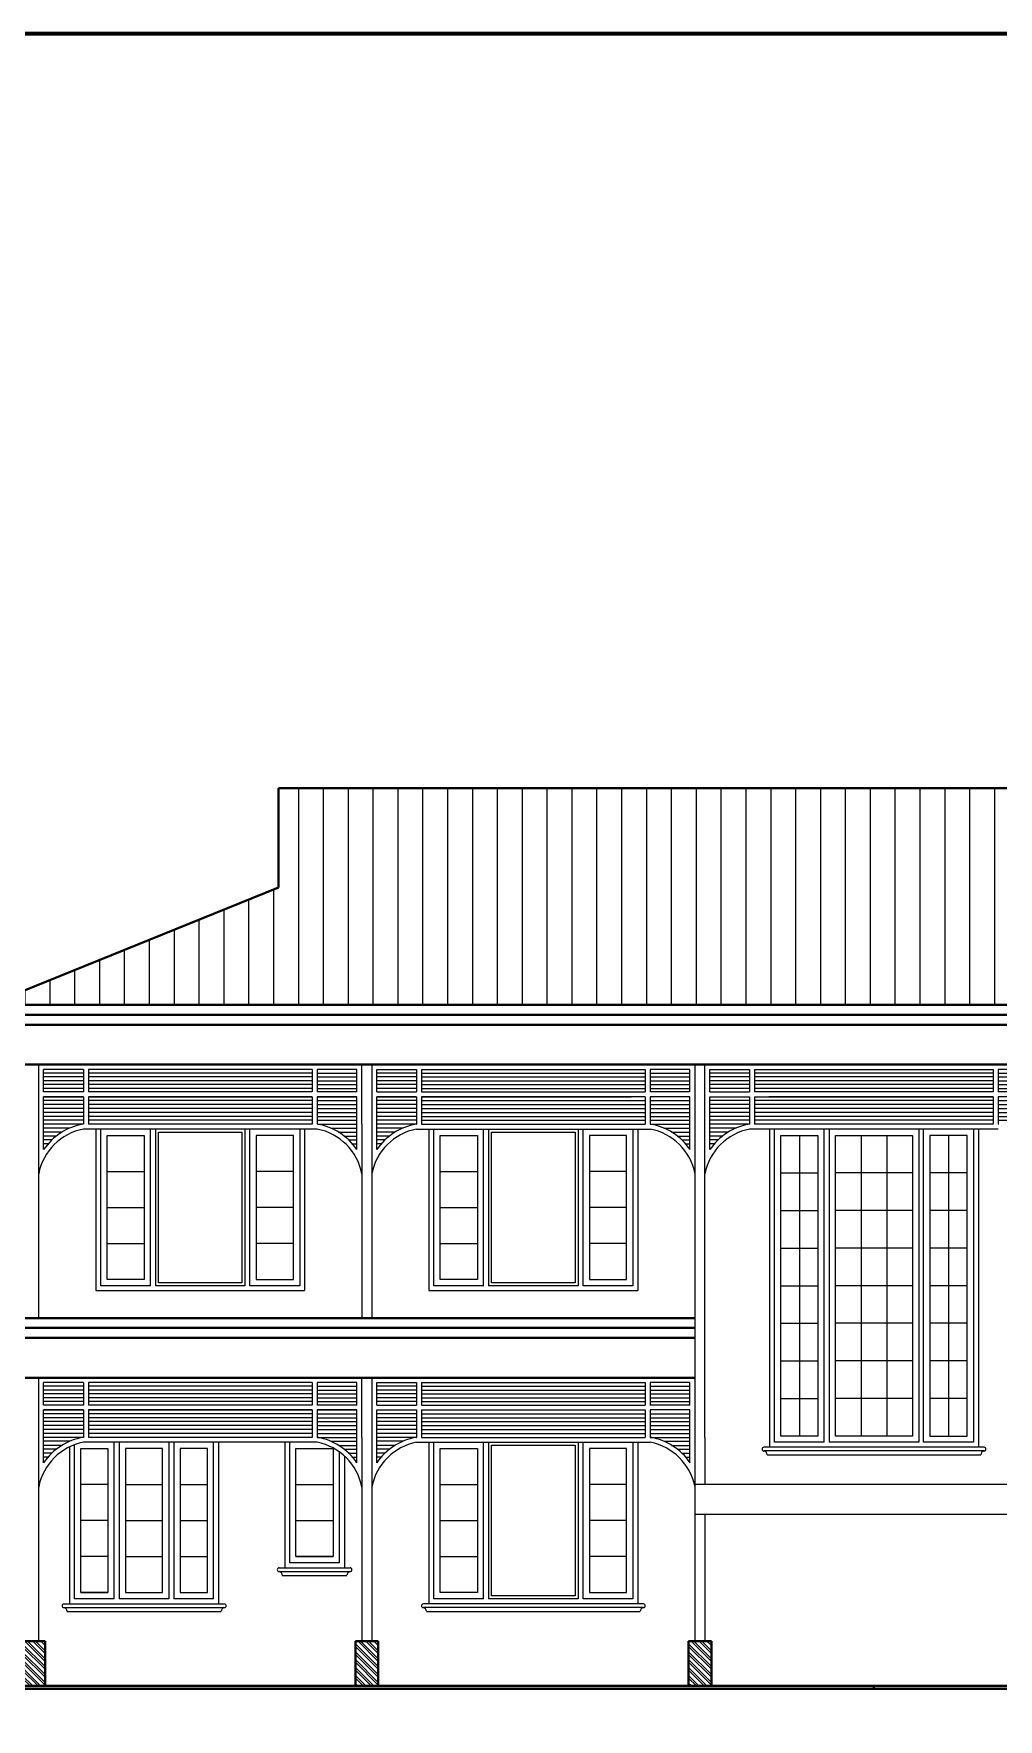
# Model space of a CAD drawing. Header units: inches. Extents: x 1367 to 15762, y 1989 to 8927.
# Drawn here: x 7847.98 to 7857.68, y 2033.35 to 2050.31 of the extents above; entities that cross this region are included whole.
import ezdxf

# ---------------------------------------------------------------- set-up
doc = ezdxf.new("R2010")
doc.units = ezdxf.units.IN
doc.header["$MEASUREMENT"] = 0
for name, color, linetype, lineweight in [('EXIST.', 21, 'Continuous', 20), ('FORM', 2, 'Continuous', 70), ('hatch', 8, 'Continuous', 5), ('proj', 31, 'Continuous', 15), ('wall', 1, 'Continuous', 40), ('win', 60, 'Continuous', 9)]:
    doc.layers.add(name, color=color, linetype=linetype, lineweight=lineweight)

msp = doc.modelspace()

# ---------------------------------------------------------------- hatches: boundary and pattern name
at = {"layer": 'hatch'}
h = msp.add_hatch(dxfattribs=at)
h.set_pattern_fill('ANSI31', color=256, scale=2, angle=45, style=0)
h.set_pattern_definition([(90, (8000.89374, 1923.66628), (-0.25, 6e-17), [])])
h.paths.add_polyline_path([(7865.333, 2040.54), (7862.418, 2041.72), (7862.418, 2042.72), (7850.441, 2042.72), (7850.441, 2041.72), (7847.526, 2040.54)])
h.paths.add_polyline_path([(7843.759, 2039.57), (7843.759, 2038.57), (7840.843, 2037.39), (7847.062, 2037.39), (7847.062, 2039.57)])
h.paths.add_polyline_path([(7872.015, 2037.39), (7869.1, 2038.57), (7869.1, 2039.57), (7865.797, 2039.57), (7865.797, 2039.29), (7865.797, 2037.39)])
h.paths.add_polyline_path([(7865.697, 2039.29), (7865.379, 2039.29, 0.188543), (7865.029, 2039.069), (7865.029, 2037.39), (7865.697, 2037.39)])
h.paths.add_polyline_path([(7847.829, 2039.069, 0.188543), (7847.479, 2039.29), (7847.162, 2039.29), (7847.162, 2037.39), (7847.829, 2037.39)])
at = {"layer": 'proj'}
h = msp.add_hatch(dxfattribs=at)
h.set_pattern_fill('ANSI32', color=256, scale=0.15, style=0)
h.set_pattern_definition([(135, (7825.376606, 1992.325075), (0.039774756, 0.039774756), []), (135, (7825.35009, 1992.325075), (0.039774756, 0.039774756), [])])
h.paths.add_polyline_path([(7848.094, 2033.69), (7847.864, 2033.69), (7847.864, 2034.14), (7848.094, 2034.14)])
h = msp.add_hatch(dxfattribs=at)
h.set_pattern_fill('ANSI32', color=256, scale=0.15, style=0)
h.set_pattern_definition([(135, (7828.726606, 1992.325075), (0.039774756, 0.039774756), []), (135, (7828.70009, 1992.325075), (0.039774756, 0.039774756), [])])
h.paths.add_polyline_path([(7851.444, 2033.69), (7851.214, 2033.69), (7851.214, 2034.14), (7851.444, 2034.14)])
h = msp.add_hatch(dxfattribs=at)
h.set_pattern_fill('ANSI32', color=256, scale=0.15, style=0)
h.set_pattern_definition([(135, (7832.076606, 1992.325075), (0.039774756, 0.039774756), []), (135, (7832.05009, 1992.325075), (0.039774756, 0.039774756), [])])
h.paths.add_polyline_path([(7854.794, 2033.69), (7854.564, 2033.69), (7854.564, 2034.14), (7854.794, 2034.14)])
at = {"layer": 'wall'}
for points in [[(7856.429, 2033.69), (7840.229, 2033.69), (7840.229, 2033.66), (7856.429, 2033.66)], [(7856.429, 2033.69), (7872.629, 2033.69), (7872.629, 2033.66), (7856.429, 2033.66)]]:
    msp.add_hatch(color=256, dxfattribs=at).paths.add_polyline_path(points)

# ---------------------------------------------------------------- linework, layer by layer
at = {"layer": 'EXIST.'}
for p, q in [((7848.029, 2039.94), (7848.029, 2037.39)), ((7848.479, 2039.89), (7848.079, 2039.89)), ((7848.079, 2039.665), (7848.079, 2039.89)), ((7848.479, 2039.89), (7848.479, 2039.665)), ((7848.529, 2039.89), (7848.529, 2039.665)), ((7850.779, 2039.89), (7848.529, 2039.89)), ((7850.779, 2039.89), (7850.779, 2039.665)), ((7851.229, 2039.89), (7850.829, 2039.89)), ((7850.829, 2039.89), (7850.829, 2039.665)), ((7851.229, 2039.665), (7851.229, 2039.89)), ((7851.279, 2039.34), (7851.279, 2039.94)), ((7851.379, 2039.94), (7851.379, 2037.39)), ((7851.429, 2039.89), (7851.829, 2039.89)), ((7851.429, 2039.665), (7851.429, 2039.89)), ((7851.829, 2039.89), (7851.829, 2039.665)), ((7851.879, 2039.89), (7854.129, 2039.89)), ((7851.879, 2039.89), (7851.879, 2039.665)), ((7854.129, 2039.89), (7854.129, 2039.665)), ((7854.579, 2039.89), (7854.179, 2039.89)), ((7854.179, 2039.89), (7854.179, 2039.665)), ((7854.579, 2039.665), (7854.579, 2039.89)), ((7854.629, 2039.94), (7854.629, 2034.14)), ((7854.729, 2036.19), (7854.729, 2039.94)), ((7854.779, 2039.665), (7854.779, 2039.89)), ((7854.779, 2039.89), (7855.179, 2039.89)), ((7855.179, 2039.89), (7855.179, 2039.665)), ((7855.229, 2039.89), (7857.629, 2039.89)), ((7855.229, 2039.89), (7855.229, 2039.665)), ((7857.629, 2039.89), (7857.629, 2039.665)), ((7857.679, 2039.89), (7857.679, 2039.665)), ((7858.079, 2039.89), (7857.679, 2039.89)), ((7848.479, 2039.665), (7848.079, 2039.665)), ((7848.079, 2039.085), (7848.079, 2039.615)), ((7848.079, 2039.615), (7848.479, 2039.615)), ((7848.479, 2039.615), (7848.079, 2039.615)), ((7848.479, 2039.615), (7848.079, 2039.615)), ((7848.479, 2039.615), (7848.479, 2039.34)), ((7850.779, 2039.665), (7848.529, 2039.665)), ((7848.529, 2039.615), (7848.529, 2039.34)), ((7850.779, 2039.615), (7848.529, 2039.615)), ((7850.779, 2039.615), (7848.529, 2039.615)), ((7848.529, 2039.615), (7850.779, 2039.615)), ((7850.779, 2039.615), (7850.779, 2039.34)), ((7851.229, 2039.665), (7850.829, 2039.665)), ((7851.229, 2039.615), (7850.829, 2039.615)), ((7851.229, 2039.615), (7850.829, 2039.615)), ((7850.829, 2039.615), (7850.829, 2039.34)), ((7850.829, 2039.615), (7851.229, 2039.615)), ((7851.229, 2039.085), (7851.229, 2039.615)), ((7851.429, 2039.665), (7851.829, 2039.665)), ((7851.829, 2039.615), (7851.429, 2039.615)), ((7851.429, 2039.615), (7851.829, 2039.615)), ((7851.429, 2039.615), (7851.829, 2039.615)), ((7851.429, 2039.085), (7851.429, 2039.615)), ((7851.829, 2039.615), (7851.829, 2039.34)), ((7851.879, 2039.665), (7854.129, 2039.665)), ((7854.129, 2039.615), (7851.879, 2039.615)), ((7851.879, 2039.615), (7853.986, 2039.615)), ((7851.879, 2039.615), (7853.986, 2039.615)), ((7851.879, 2039.615), (7851.879, 2039.34)), ((7854.129, 2039.615), (7854.129, 2039.34)), ((7854.579, 2039.665), (7854.179, 2039.665)), ((7854.579, 2039.615), (7854.179, 2039.615)), ((7854.179, 2039.615), (7854.179, 2039.34)), ((7854.579, 2039.085), (7854.579, 2039.615)), ((7854.779, 2039.665), (7855.179, 2039.665)), ((7854.779, 2039.615), (7855.179, 2039.615)), ((7854.779, 2039.085), (7854.779, 2039.615)), ((7855.179, 2039.615), (7855.179, 2039.34)), ((7857.629, 2039.665), (7855.229, 2039.665)), ((7855.229, 2039.615), (7855.229, 2039.34)), ((7855.229, 2039.615), (7857.629, 2039.615)), ((7857.629, 2039.615), (7855.373, 2039.615)), ((7857.629, 2039.615), (7855.373, 2039.615)), ((7857.629, 2039.615), (7857.629, 2039.34)), ((7858.079, 2039.665), (7857.679, 2039.665)), ((7857.679, 2039.615), (7857.679, 2039.34)), ((7858.079, 2039.615), (7857.679, 2039.615)), ((7848.479, 2039.34), (7848.475, 2039.34)), ((7850.829, 2039.29), (7848.479, 2039.29)), ((7850.779, 2039.34), (7848.529, 2039.34)), ((7850.834, 2039.34), (7850.829, 2039.34)), ((7851.279, 2039.34), (7851.279, 2037.39)), ((7851.825, 2039.34), (7851.829, 2039.34)), ((7851.829, 2039.29), (7854.179, 2039.29)), ((7851.879, 2039.34), (7854.129, 2039.34)), ((7854.184, 2039.34), (7854.179, 2039.34)), ((7855.175, 2039.34), (7855.179, 2039.34)), ((7857.679, 2039.29), (7855.179, 2039.29)), ((7857.629, 2039.34), (7855.229, 2039.34)), ((7857.684, 2039.34), (7857.679, 2039.34)), ((7848.029, 2036.79), (7848.029, 2034.14)), ((7848.479, 2036.74), (7848.079, 2036.74)), ((7848.079, 2036.515), (7848.079, 2036.74)), ((7848.479, 2036.74), (7848.479, 2036.515)), ((7850.779, 2036.74), (7848.529, 2036.74)), ((7848.529, 2036.74), (7848.529, 2036.515)), ((7850.779, 2036.74), (7850.779, 2036.515)), ((7850.829, 2036.74), (7850.829, 2036.515)), ((7851.229, 2036.74), (7850.829, 2036.74)), ((7851.229, 2036.515), (7851.229, 2036.74)), ((7851.279, 2036.19), (7851.279, 2036.79)), ((7851.379, 2036.79), (7851.379, 2034.14)), ((7851.429, 2036.74), (7851.829, 2036.74)), ((7851.429, 2036.515), (7851.429, 2036.74)), ((7851.829, 2036.74), (7851.829, 2036.515)), ((7851.879, 2036.74), (7851.879, 2036.515)), ((7851.879, 2036.74), (7854.129, 2036.74)), ((7854.129, 2036.74), (7854.129, 2036.515)), ((7854.179, 2036.74), (7854.179, 2036.515)), ((7854.579, 2036.74), (7854.179, 2036.74)), ((7854.579, 2036.515), (7854.579, 2036.74)), ((7848.479, 2036.515), (7848.079, 2036.515)), ((7850.779, 2036.515), (7848.529, 2036.515)), ((7851.229, 2036.515), (7850.829, 2036.515)), ((7851.429, 2036.515), (7851.829, 2036.515)), ((7851.879, 2036.515), (7854.129, 2036.515)), ((7854.579, 2036.515), (7854.179, 2036.515)), ((7848.479, 2036.465), (7848.079, 2036.465)), ((7848.479, 2036.465), (7848.079, 2036.465)), ((7848.079, 2036.465), (7848.479, 2036.465)), ((7848.079, 2035.935), (7848.079, 2036.465)), ((7848.479, 2036.465), (7848.479, 2036.19)), ((7848.529, 2036.465), (7850.779, 2036.465)), ((7848.529, 2036.465), (7848.529, 2036.19)), ((7850.779, 2036.465), (7848.529, 2036.465)), ((7850.779, 2036.465), (7848.529, 2036.465)), ((7850.779, 2036.465), (7850.779, 2036.19)), ((7850.829, 2036.465), (7851.229, 2036.465)), ((7850.829, 2036.465), (7850.829, 2036.19)), ((7851.229, 2036.465), (7850.829, 2036.465)), ((7851.229, 2036.465), (7850.829, 2036.465)), ((7851.229, 2035.935), (7851.229, 2036.465)), ((7851.429, 2035.935), (7851.429, 2036.465)), ((7851.429, 2036.465), (7851.829, 2036.465)), ((7851.829, 2036.465), (7851.829, 2036.19)), ((7851.879, 2036.465), (7851.879, 2036.19)), ((7851.879, 2036.465), (7854.129, 2036.465)), ((7854.129, 2036.465), (7854.129, 2036.19)), ((7854.179, 2036.465), (7854.179, 2036.19)), ((7854.579, 2036.465), (7854.179, 2036.465)), ((7854.579, 2035.935), (7854.579, 2036.465)), ((7848.479, 2036.19), (7848.475, 2036.19)), ((7850.779, 2036.19), (7848.529, 2036.19)), ((7850.834, 2036.19), (7850.829, 2036.19)), ((7851.279, 2036.19), (7851.279, 2034.14)), ((7851.825, 2036.19), (7851.829, 2036.19)), ((7851.879, 2036.19), (7854.129, 2036.19)), ((7854.184, 2036.19), (7854.179, 2036.19)), ((7854.729, 2036.19), (7854.729, 2035.715)), ((7850.829, 2036.14), (7848.479, 2036.14)), ((7851.829, 2036.14), (7854.179, 2036.14)), ((7857.536, 2036.09), (7855.323, 2036.09)), ((7857.536, 2036.053), (7855.323, 2036.053)), ((7855.354, 2036.015), (7857.504, 2036.015)), ((7858.229, 2035.715), (7854.629, 2035.715)), ((7858.229, 2035.415), (7854.629, 2035.415)), ((7854.729, 2035.415), (7854.729, 2034.14)), ((7850.448, 2034.877), (7851.161, 2034.877)), ((7850.448, 2034.84), (7851.161, 2034.84)), ((7850.479, 2034.802), (7851.129, 2034.802)), ((7848.283, 2034.515), (7849.896, 2034.515)), ((7848.283, 2034.478), (7849.896, 2034.478)), ((7854.111, 2034.515), (7851.898, 2034.515)), ((7854.111, 2034.478), (7851.898, 2034.478)), ((7848.314, 2034.44), (7849.864, 2034.44)), ((7851.929, 2034.44), (7854.079, 2034.44))]:
    msp.add_line(p, q, dxfattribs=at)
for centre, radius, start, end in [((7848.588, 2038.732), 0.569, 100.985, 169.015), ((7848.588, 2038.732), 0.619, 100.5306, 145.241), ((7850.721, 2038.732), 0.569, 10.985, 79.015), ((7850.721, 2038.732), 0.619, 34.759, 79.4694), ((7851.938, 2038.732), 0.569, 100.985, 169.015), ((7851.938, 2038.732), 0.619, 100.5306, 145.241), ((7854.071, 2038.732), 0.569, 10.985, 79.015), ((7854.071, 2038.732), 0.619, 34.759, 79.4694), ((7855.288, 2038.732), 0.569, 100.985, 169.015), ((7855.288, 2038.732), 0.619, 100.5306, 145.241), ((7848.588, 2035.582), 0.619, 100.5306, 145.241), ((7850.721, 2035.582), 0.619, 34.759, 79.4694), ((7851.938, 2035.582), 0.619, 100.5306, 145.241), ((7854.071, 2035.582), 0.619, 34.759, 79.4694), ((7848.588, 2035.582), 0.569, 100.985, 169.015), ((7850.721, 2035.582), 0.569, 10.985, 79.015), ((7851.938, 2035.582), 0.569, 100.985, 169.015), ((7854.071, 2035.582), 0.569, 10.985, 79.015), ((7855.323, 2036.071), 0.0188, 90, 270), ((7855.317, 2036.016), 0.0373, 358.9907, 80.6204), ((7857.542, 2036.016), 0.0373, 99.3796, 181.0093), ((7857.536, 2036.071), 0.0188, 270, 90), ((7850.448, 2034.859), 0.0188, 90, 270), ((7850.442, 2034.803), 0.0373, 358.9907, 80.6204), ((7851.167, 2034.803), 0.0373, 99.3796, 181.0093), ((7851.161, 2034.859), 0.0188, 270, 90), ((7848.283, 2034.496), 0.0188, 90, 270), ((7848.277, 2034.441), 0.0373, 358.9907, 80.6204), ((7849.902, 2034.441), 0.0373, 99.3796, 181.0093), ((7849.896, 2034.496), 0.0188, 270, 90), ((7851.898, 2034.496), 0.0188, 90, 270), ((7851.892, 2034.441), 0.0373, 358.9907, 80.6204), ((7854.117, 2034.441), 0.0373, 99.3796, 181.0093), ((7854.111, 2034.496), 0.0188, 270, 90)]:
    msp.add_arc(centre, radius, start, end, dxfattribs=at)
at = {"layer": 'FORM'}
msp.add_lwpolyline([(7797.224, 2050.306), (7797.224, 1988.685), (7890.768, 1988.685), (7890.768, 2050.306)], close=True, dxfattribs=at)
at = {"layer": 'hatch'}
for p, q in [((7848.479, 2039.853), (7848.079, 2039.853)), ((7848.479, 2039.815), (7848.079, 2039.815)), ((7848.479, 2039.776), (7848.079, 2039.776)), ((7848.479, 2039.737), (7848.079, 2039.737)), ((7850.779, 2039.853), (7848.529, 2039.853)), ((7850.779, 2039.815), (7848.529, 2039.815)), ((7850.779, 2039.776), (7848.529, 2039.776)), ((7850.779, 2039.737), (7848.529, 2039.737)), ((7850.829, 2039.853), (7851.229, 2039.853)), ((7850.829, 2039.815), (7851.229, 2039.815)), ((7850.829, 2039.776), (7851.229, 2039.776)), ((7850.829, 2039.737), (7851.229, 2039.737)), ((7851.829, 2039.853), (7851.429, 2039.853)), ((7851.829, 2039.815), (7851.429, 2039.815)), ((7851.829, 2039.776), (7851.429, 2039.776)), ((7851.829, 2039.737), (7851.429, 2039.737)), ((7851.879, 2039.853), (7854.129, 2039.853)), ((7851.879, 2039.815), (7854.129, 2039.815)), ((7851.879, 2039.776), (7854.129, 2039.776)), ((7851.879, 2039.737), (7854.129, 2039.737)), ((7854.179, 2039.853), (7854.579, 2039.853)), ((7854.179, 2039.815), (7854.579, 2039.815)), ((7854.179, 2039.776), (7854.579, 2039.776)), ((7854.179, 2039.737), (7854.579, 2039.737)), ((7855.179, 2039.853), (7854.779, 2039.853)), ((7855.179, 2039.815), (7854.779, 2039.815)), ((7855.179, 2039.776), (7854.779, 2039.776)), ((7855.179, 2039.737), (7854.779, 2039.737)), ((7857.629, 2039.853), (7855.229, 2039.853)), ((7857.629, 2039.815), (7855.229, 2039.815)), ((7857.629, 2039.776), (7855.229, 2039.776)), ((7857.629, 2039.737), (7855.229, 2039.737)), ((7857.679, 2039.853), (7858.079, 2039.853)), ((7857.679, 2039.815), (7858.079, 2039.815)), ((7857.679, 2039.776), (7858.079, 2039.776)), ((7857.679, 2039.737), (7858.079, 2039.737)), ((7848.479, 2039.699), (7848.079, 2039.699)), ((7848.479, 2039.576), (7848.079, 2039.576)), ((7850.779, 2039.699), (7848.529, 2039.699)), ((7850.779, 2039.576), (7848.529, 2039.576)), ((7850.829, 2039.699), (7851.229, 2039.699)), ((7850.829, 2039.576), (7851.229, 2039.576)), ((7851.829, 2039.699), (7851.429, 2039.699)), ((7851.829, 2039.576), (7851.429, 2039.576)), ((7851.879, 2039.699), (7854.129, 2039.699)), ((7851.879, 2039.576), (7854.129, 2039.576)), ((7854.179, 2039.699), (7854.579, 2039.699)), ((7854.179, 2039.576), (7854.579, 2039.576)), ((7855.179, 2039.699), (7854.779, 2039.699)), ((7855.179, 2039.576), (7854.779, 2039.576)), ((7857.629, 2039.699), (7855.229, 2039.699)), ((7857.629, 2039.576), (7855.229, 2039.576)), ((7857.679, 2039.699), (7858.079, 2039.699)), ((7857.679, 2039.576), (7858.079, 2039.576)), ((7848.479, 2039.537), (7848.079, 2039.537)), ((7848.479, 2039.498), (7848.079, 2039.498)), ((7848.479, 2039.458), (7848.079, 2039.458)), ((7848.479, 2039.418), (7848.079, 2039.418)), ((7850.779, 2039.537), (7848.529, 2039.537)), ((7850.779, 2039.498), (7848.529, 2039.498)), ((7850.779, 2039.458), (7848.529, 2039.458)), ((7850.779, 2039.418), (7848.529, 2039.418)), ((7850.829, 2039.537), (7851.229, 2039.537)), ((7850.829, 2039.498), (7851.229, 2039.498)), ((7850.829, 2039.458), (7851.229, 2039.458)), ((7850.829, 2039.418), (7851.229, 2039.418)), ((7851.829, 2039.537), (7851.429, 2039.537)), ((7851.829, 2039.498), (7851.429, 2039.498)), ((7851.829, 2039.458), (7851.429, 2039.458)), ((7851.829, 2039.418), (7851.429, 2039.418)), ((7851.879, 2039.537), (7854.129, 2039.537)), ((7851.879, 2039.498), (7854.129, 2039.498)), ((7851.879, 2039.458), (7854.129, 2039.458)), ((7851.879, 2039.418), (7854.129, 2039.418)), ((7854.179, 2039.537), (7854.579, 2039.537)), ((7854.179, 2039.498), (7854.579, 2039.498)), ((7854.179, 2039.458), (7854.579, 2039.458)), ((7854.179, 2039.418), (7854.579, 2039.418)), ((7855.179, 2039.537), (7854.779, 2039.537)), ((7855.179, 2039.498), (7854.779, 2039.498)), ((7855.179, 2039.458), (7854.779, 2039.458)), ((7855.179, 2039.418), (7854.779, 2039.418)), ((7857.629, 2039.537), (7855.229, 2039.537)), ((7857.629, 2039.498), (7855.229, 2039.498)), ((7857.629, 2039.458), (7855.229, 2039.458)), ((7857.629, 2039.418), (7855.229, 2039.418)), ((7857.679, 2039.537), (7858.079, 2039.537)), ((7857.679, 2039.498), (7858.079, 2039.498)), ((7857.679, 2039.458), (7858.079, 2039.458)), ((7857.679, 2039.418), (7858.079, 2039.418)), ((7848.479, 2039.379), (7848.079, 2039.379)), ((7848.473, 2039.34), (7848.079, 2039.34)), ((7848.342, 2039.3), (7848.079, 2039.3)), ((7848.264, 2039.259), (7848.079, 2039.259)), ((7848.208, 2039.22), (7848.079, 2039.22)), ((7850.779, 2039.379), (7848.529, 2039.379)), ((7850.829, 2039.379), (7851.229, 2039.379)), ((7850.836, 2039.34), (7851.229, 2039.34)), ((7850.966, 2039.3), (7851.229, 2039.3)), ((7851.044, 2039.259), (7851.229, 2039.259)), ((7851.101, 2039.22), (7851.229, 2039.22)), ((7851.829, 2039.379), (7851.429, 2039.379)), ((7851.829, 2039.34), (7851.429, 2039.34)), ((7851.692, 2039.3), (7851.429, 2039.3)), ((7851.614, 2039.259), (7851.429, 2039.259)), ((7851.558, 2039.22), (7851.429, 2039.22)), ((7851.879, 2039.379), (7854.129, 2039.379)), ((7854.179, 2039.379), (7854.579, 2039.379)), ((7854.179, 2039.34), (7854.579, 2039.34)), ((7854.316, 2039.3), (7854.579, 2039.3)), ((7854.394, 2039.259), (7854.579, 2039.259)), ((7854.451, 2039.22), (7854.579, 2039.22)), ((7855.179, 2039.379), (7854.779, 2039.379)), ((7855.179, 2039.34), (7854.779, 2039.34)), ((7855.042, 2039.3), (7854.779, 2039.3)), ((7854.964, 2039.259), (7854.779, 2039.259)), ((7854.908, 2039.22), (7854.779, 2039.22)), ((7857.629, 2039.379), (7855.229, 2039.379)), ((7855.679, 2039.227), (7855.679, 2036.203)), ((7856.3, 2039.227), (7856.3, 2036.203)), ((7856.558, 2039.227), (7856.558, 2036.203)), ((7857.179, 2039.227), (7857.179, 2036.203)), ((7857.679, 2039.379), (7858.079, 2039.379)), ((7848.163, 2039.181), (7848.079, 2039.181)), ((7848.125, 2039.142), (7848.079, 2039.142)), ((7851.146, 2039.181), (7851.229, 2039.181)), ((7851.184, 2039.142), (7851.229, 2039.142)), ((7851.513, 2039.181), (7851.429, 2039.181)), ((7851.475, 2039.142), (7851.429, 2039.142)), ((7854.496, 2039.181), (7854.579, 2039.181)), ((7854.534, 2039.142), (7854.579, 2039.142)), ((7854.863, 2039.181), (7854.779, 2039.181)), ((7854.825, 2039.142), (7854.779, 2039.142)), ((7848.717, 2038.865), (7849.091, 2038.865)), ((7850.591, 2038.865), (7850.217, 2038.865)), ((7852.067, 2038.865), (7852.441, 2038.865)), ((7853.941, 2038.865), (7853.567, 2038.865)), ((7855.492, 2038.849), (7855.866, 2038.849)), ((7856.816, 2038.849), (7856.042, 2038.849)), ((7857.366, 2038.849), (7856.992, 2038.849)), ((7848.717, 2038.503), (7849.091, 2038.503)), ((7850.591, 2038.503), (7850.217, 2038.503)), ((7852.067, 2038.503), (7852.441, 2038.503)), ((7853.941, 2038.503), (7853.567, 2038.503)), ((7855.492, 2038.471), (7855.866, 2038.471)), ((7856.816, 2038.471), (7856.042, 2038.471)), ((7857.366, 2038.471), (7856.992, 2038.471)), ((7848.717, 2038.14), (7849.091, 2038.14)), ((7850.591, 2038.14), (7850.217, 2038.14)), ((7852.067, 2038.14), (7852.441, 2038.14)), ((7853.941, 2038.14), (7853.567, 2038.14)), ((7855.492, 2038.093), (7855.866, 2038.093)), ((7856.816, 2038.093), (7856.042, 2038.093)), ((7857.366, 2038.093), (7856.992, 2038.093)), ((7855.492, 2037.715), (7855.866, 2037.715)), ((7856.816, 2037.715), (7856.042, 2037.715)), ((7857.366, 2037.715), (7856.992, 2037.715)), ((7855.492, 2037.337), (7855.866, 2037.337)), ((7856.816, 2037.337), (7856.042, 2037.337)), ((7857.366, 2037.337), (7856.992, 2037.337)), ((7855.492, 2036.959), (7855.866, 2036.959)), ((7856.816, 2036.959), (7856.042, 2036.959)), ((7857.366, 2036.959), (7856.992, 2036.959)), ((7848.479, 2036.703), (7848.079, 2036.703)), ((7850.779, 2036.703), (7848.529, 2036.703)), ((7850.829, 2036.703), (7851.229, 2036.703)), ((7851.829, 2036.703), (7851.429, 2036.703)), ((7851.879, 2036.703), (7854.129, 2036.703)), ((7854.179, 2036.703), (7854.579, 2036.703)), ((7848.479, 2036.665), (7848.079, 2036.665)), ((7848.479, 2036.626), (7848.079, 2036.626)), ((7848.479, 2036.587), (7848.079, 2036.587)), ((7848.479, 2036.549), (7848.079, 2036.549)), ((7850.779, 2036.665), (7848.529, 2036.665)), ((7850.779, 2036.626), (7848.529, 2036.626)), ((7850.779, 2036.587), (7848.529, 2036.587)), ((7850.779, 2036.549), (7848.529, 2036.549)), ((7850.829, 2036.665), (7851.229, 2036.665)), ((7850.829, 2036.626), (7851.229, 2036.626)), ((7850.829, 2036.587), (7851.229, 2036.587)), ((7850.829, 2036.549), (7851.229, 2036.549)), ((7851.829, 2036.665), (7851.429, 2036.665)), ((7851.829, 2036.626), (7851.429, 2036.626)), ((7851.829, 2036.587), (7851.429, 2036.587)), ((7851.829, 2036.549), (7851.429, 2036.549)), ((7851.879, 2036.665), (7854.129, 2036.665)), ((7851.879, 2036.626), (7854.129, 2036.626)), ((7851.879, 2036.587), (7854.129, 2036.587)), ((7851.879, 2036.549), (7854.129, 2036.549)), ((7854.179, 2036.665), (7854.579, 2036.665)), ((7854.179, 2036.626), (7854.579, 2036.626)), ((7854.179, 2036.587), (7854.579, 2036.587)), ((7854.179, 2036.549), (7854.579, 2036.549)), ((7855.492, 2036.581), (7855.866, 2036.581)), ((7856.816, 2036.581), (7856.042, 2036.581)), ((7857.366, 2036.581), (7856.992, 2036.581)), ((7848.479, 2036.426), (7848.079, 2036.426)), ((7848.479, 2036.387), (7848.079, 2036.387)), ((7848.479, 2036.348), (7848.079, 2036.348)), ((7850.779, 2036.426), (7848.529, 2036.426)), ((7850.779, 2036.387), (7848.529, 2036.387)), ((7850.779, 2036.348), (7848.529, 2036.348)), ((7850.829, 2036.426), (7851.229, 2036.426)), ((7850.829, 2036.387), (7851.229, 2036.387)), ((7850.829, 2036.348), (7851.229, 2036.348)), ((7851.829, 2036.426), (7851.429, 2036.426)), ((7851.829, 2036.387), (7851.429, 2036.387)), ((7851.829, 2036.348), (7851.429, 2036.348)), ((7851.879, 2036.426), (7854.129, 2036.426)), ((7851.879, 2036.387), (7854.129, 2036.387)), ((7851.879, 2036.348), (7854.129, 2036.348)), ((7854.179, 2036.426), (7854.579, 2036.426)), ((7854.179, 2036.387), (7854.579, 2036.387)), ((7854.179, 2036.348), (7854.579, 2036.348)), ((7848.479, 2036.308), (7848.079, 2036.308)), ((7848.479, 2036.268), (7848.079, 2036.268)), ((7848.479, 2036.229), (7848.079, 2036.229)), ((7848.473, 2036.19), (7848.079, 2036.19)), ((7850.779, 2036.308), (7848.529, 2036.308)), ((7850.779, 2036.268), (7848.529, 2036.268)), ((7850.779, 2036.229), (7848.529, 2036.229)), ((7850.829, 2036.308), (7851.229, 2036.308)), ((7850.829, 2036.268), (7851.229, 2036.268)), ((7850.829, 2036.229), (7851.229, 2036.229)), ((7850.829, 2036.19), (7851.229, 2036.19)), ((7851.829, 2036.308), (7851.429, 2036.308)), ((7851.829, 2036.268), (7851.429, 2036.268)), ((7851.829, 2036.229), (7851.429, 2036.229)), ((7851.829, 2036.19), (7851.429, 2036.19)), ((7851.879, 2036.308), (7854.129, 2036.308)), ((7851.879, 2036.268), (7854.129, 2036.268)), ((7851.879, 2036.229), (7854.129, 2036.229)), ((7854.179, 2036.308), (7854.579, 2036.308)), ((7854.179, 2036.268), (7854.579, 2036.268)), ((7854.179, 2036.229), (7854.579, 2036.229)), ((7854.179, 2036.19), (7854.579, 2036.19)), ((7848.342, 2036.15), (7848.079, 2036.15)), ((7848.264, 2036.109), (7848.079, 2036.109)), ((7848.208, 2036.07), (7848.079, 2036.07)), ((7848.163, 2036.031), (7848.079, 2036.031)), ((7848.125, 2035.992), (7848.079, 2035.992)), ((7850.966, 2036.15), (7851.229, 2036.15)), ((7851.044, 2036.109), (7851.229, 2036.109)), ((7851.101, 2036.07), (7851.229, 2036.07)), ((7851.146, 2036.031), (7851.229, 2036.031)), ((7851.184, 2035.992), (7851.229, 2035.992)), ((7851.692, 2036.15), (7851.429, 2036.15)), ((7851.614, 2036.109), (7851.429, 2036.109)), ((7851.558, 2036.07), (7851.429, 2036.07)), ((7851.513, 2036.031), (7851.429, 2036.031)), ((7851.475, 2035.992), (7851.429, 2035.992)), ((7854.316, 2036.15), (7854.579, 2036.15)), ((7854.394, 2036.109), (7854.579, 2036.109)), ((7854.451, 2036.07), (7854.579, 2036.07)), ((7854.496, 2036.031), (7854.579, 2036.031)), ((7854.534, 2035.992), (7854.579, 2035.992)), ((7848.726, 2035.715), (7848.452, 2035.715)), ((7848.902, 2035.715), (7849.276, 2035.715)), ((7849.452, 2035.715), (7849.726, 2035.715)), ((7850.617, 2035.715), (7850.991, 2035.715)), ((7852.067, 2035.715), (7852.441, 2035.715)), ((7853.941, 2035.715), (7853.567, 2035.715)), ((7848.726, 2035.353), (7848.452, 2035.353)), ((7848.902, 2035.353), (7849.276, 2035.353)), ((7849.452, 2035.353), (7849.726, 2035.353)), ((7850.617, 2035.353), (7850.991, 2035.353)), ((7852.067, 2035.353), (7852.441, 2035.353)), ((7853.941, 2035.353), (7853.567, 2035.353)), ((7848.726, 2034.99), (7848.452, 2034.99)), ((7848.902, 2034.99), (7849.276, 2034.99)), ((7849.452, 2034.99), (7849.726, 2034.99)), ((7850.617, 2034.99), (7850.991, 2034.99)), ((7852.067, 2034.99), (7852.441, 2034.99)), ((7853.941, 2034.99), (7853.567, 2034.99)), ((7848.452, 2034.628), (7848.726, 2034.628))]:
    msp.add_line(p, q, dxfattribs=at)
for points in [[(7848.717, 2039.227), (7849.091, 2039.227), (7849.091, 2037.778), (7848.717, 2037.778)], [(7849.234, 2039.26), (7850.074, 2039.26), (7850.074, 2037.745), (7849.234, 2037.745)], [(7850.591, 2039.227), (7850.217, 2039.227), (7850.217, 2037.778), (7850.591, 2037.778)], [(7852.067, 2039.227), (7852.441, 2039.227), (7852.441, 2037.778), (7852.067, 2037.778)], [(7852.584, 2039.26), (7853.424, 2039.26), (7853.424, 2037.745), (7852.584, 2037.745)], [(7853.941, 2039.227), (7853.567, 2039.227), (7853.567, 2037.778), (7853.941, 2037.778)], [(7855.492, 2039.227), (7855.866, 2039.227), (7855.866, 2036.203), (7855.492, 2036.203)], [(7856.042, 2039.227), (7856.816, 2039.227), (7856.816, 2036.203), (7856.042, 2036.203)], [(7857.366, 2039.227), (7856.992, 2039.227), (7856.992, 2036.203), (7857.366, 2036.203)], [(7848.452, 2036.077), (7848.726, 2036.077), (7848.726, 2034.628), (7848.452, 2034.628)], [(7849.276, 2036.077), (7848.902, 2036.077), (7848.902, 2034.628), (7849.276, 2034.628)], [(7849.726, 2036.077), (7849.452, 2036.077), (7849.452, 2034.628), (7849.726, 2034.628)], [(7850.617, 2036.077), (7850.991, 2036.077), (7850.991, 2034.99), (7850.617, 2034.99)], [(7852.067, 2036.077), (7852.441, 2036.077), (7852.441, 2034.628), (7852.067, 2034.628)], [(7852.584, 2036.11), (7853.424, 2036.11), (7853.424, 2034.595), (7852.584, 2034.595)], [(7853.941, 2036.077), (7853.567, 2036.077), (7853.567, 2034.628), (7853.941, 2034.628)]]:
    msp.add_lwpolyline(points, close=True, dxfattribs=at)
at = {"layer": 'wall'}
for p, q in [((7850.441, 2041.72), (7850.441, 2042.72)), ((7862.418, 2042.72), (7850.441, 2042.72)), ((7850.441, 2041.72), (7847.526, 2040.54)), ((7865.897, 2040.54), (7846.962, 2040.54)), ((7865.847, 2040.44), (7847.012, 2040.44)), ((7865.797, 2040.34), (7847.062, 2040.34)), ((7847.062, 2039.94), (7865.797, 2039.94)), ((7854.629, 2037.39), (7840.279, 2037.39)), ((7854.629, 2037.29), (7840.329, 2037.29)), ((7854.629, 2037.19), (7840.379, 2037.19)), ((7840.379, 2036.79), (7854.629, 2036.79)), ((7848.094, 2034.14), (7847.864, 2034.14)), ((7848.094, 2034.14), (7848.094, 2033.69)), ((7851.214, 2034.14), (7851.214, 2033.69)), ((7851.444, 2034.14), (7851.214, 2034.14)), ((7851.444, 2034.14), (7851.444, 2033.69)), ((7854.794, 2034.14), (7854.564, 2034.14)), ((7854.564, 2034.14), (7854.564, 2033.69)), ((7854.794, 2034.14), (7854.794, 2033.69)), ((7872.629, 2033.69), (7840.229, 2033.69)), ((7840.229, 2033.69), (7872.629, 2033.69)), ((7872.629, 2033.69), (7840.229, 2033.69)), ((7872.629, 2033.66), (7840.229, 2033.66)), ((7840.229, 2033.66), (7872.629, 2033.66)), ((7856.429, 2033.69), (7856.429, 2033.66))]:
    msp.add_line(p, q, dxfattribs=at)
at = {"layer": 'win'}
for p, q in [((7848.604, 2039.29), (7848.604, 2037.665)), ((7848.654, 2037.715), (7848.654, 2039.29)), ((7849.154, 2037.715), (7849.154, 2039.29)), ((7849.204, 2039.29), (7849.204, 2037.715)), ((7850.104, 2039.29), (7850.104, 2037.715)), ((7850.154, 2037.715), (7850.154, 2039.29)), ((7850.654, 2039.29), (7850.654, 2037.715)), ((7850.704, 2039.29), (7850.704, 2037.665)), ((7851.954, 2039.29), (7851.954, 2037.665)), ((7852.004, 2037.715), (7852.004, 2039.29)), ((7852.504, 2037.715), (7852.504, 2039.29)), ((7852.554, 2039.29), (7852.554, 2037.715)), ((7853.454, 2039.29), (7853.454, 2037.715)), ((7853.504, 2037.715), (7853.504, 2039.29)), ((7854.004, 2039.29), (7854.004, 2037.715)), ((7854.054, 2039.29), (7854.054, 2037.665)), ((7855.379, 2039.29), (7855.379, 2036.09)), ((7855.429, 2036.14), (7855.429, 2039.29)), ((7855.929, 2036.14), (7855.929, 2039.29)), ((7855.979, 2039.29), (7855.979, 2036.14)), ((7856.879, 2039.29), (7856.879, 2036.14)), ((7856.929, 2036.14), (7856.929, 2039.29)), ((7857.429, 2039.29), (7857.429, 2036.14)), ((7857.479, 2039.29), (7857.479, 2036.09)), ((7849.154, 2037.715), (7848.654, 2037.715)), ((7850.104, 2037.715), (7849.204, 2037.715)), ((7850.654, 2037.715), (7850.154, 2037.715)), ((7852.504, 2037.715), (7852.004, 2037.715)), ((7853.454, 2037.715), (7852.554, 2037.715)), ((7854.004, 2037.715), (7853.504, 2037.715)), ((7848.604, 2037.665), (7850.704, 2037.665)), ((7851.954, 2037.665), (7854.054, 2037.665)), ((7848.339, 2036.093), (7848.339, 2034.515)), ((7848.389, 2034.565), (7848.389, 2036.115)), ((7848.789, 2034.565), (7848.789, 2036.14)), ((7848.839, 2036.14), (7848.839, 2034.565)), ((7849.339, 2036.14), (7849.339, 2034.565)), ((7849.389, 2036.14), (7849.389, 2034.565)), ((7849.789, 2034.565), (7849.789, 2036.14)), ((7849.839, 2036.14), (7849.839, 2034.515)), ((7850.504, 2036.14), (7850.504, 2034.877)), ((7850.554, 2034.927), (7850.554, 2036.14)), ((7851.054, 2034.927), (7851.054, 2036.043)), ((7851.104, 2036.002), (7851.104, 2034.877)), ((7851.954, 2036.14), (7851.954, 2034.515)), ((7852.004, 2034.565), (7852.004, 2036.14)), ((7852.504, 2034.565), (7852.504, 2036.14)), ((7852.554, 2036.14), (7852.554, 2034.565)), ((7853.454, 2036.14), (7853.454, 2034.565)), ((7853.504, 2034.565), (7853.504, 2036.14)), ((7854.004, 2036.14), (7854.004, 2034.565)), ((7854.054, 2036.14), (7854.054, 2034.515)), ((7855.929, 2036.14), (7855.429, 2036.14)), ((7856.879, 2036.14), (7855.979, 2036.14)), ((7857.429, 2036.14), (7856.929, 2036.14)), ((7851.054, 2034.927), (7850.554, 2034.927)), ((7848.789, 2034.565), (7848.389, 2034.565)), ((7849.339, 2034.565), (7848.839, 2034.565)), ((7849.789, 2034.565), (7849.389, 2034.565)), ((7852.504, 2034.565), (7852.004, 2034.565)), ((7853.454, 2034.565), (7852.554, 2034.565)), ((7854.004, 2034.565), (7853.504, 2034.565))]:
    msp.add_line(p, q, dxfattribs=at)

doc.saveas('drawing.dxf')
